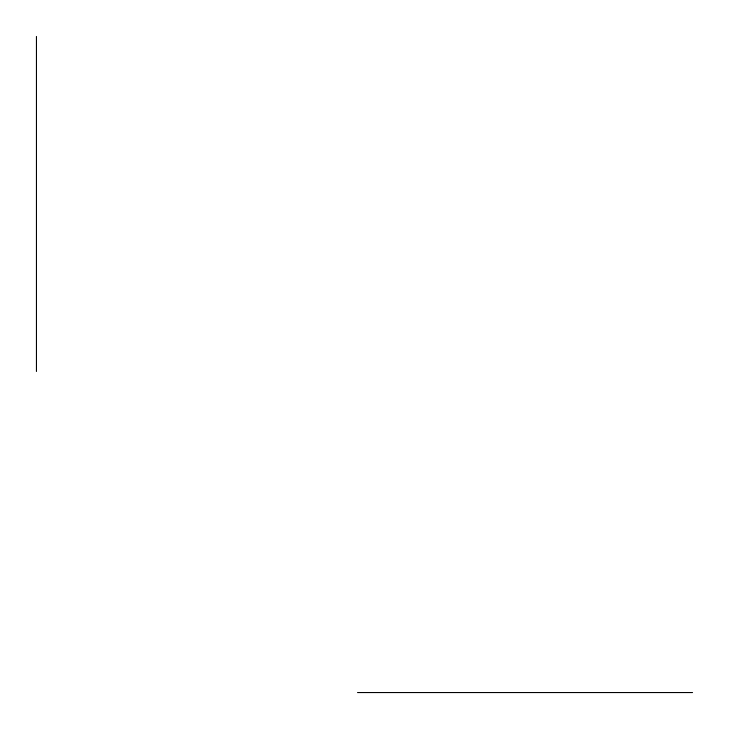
<?xml version="1.0" encoding="UTF-8"?>
<svg xmlns="http://www.w3.org/2000/svg" width="729" height="729" viewBox="0 0 729 729"><rect width="100%" height="100%" fill="white"/><g stroke="black" fill="none" stroke-linecap="round" stroke-linejoin="round"><path stroke-width="1.09" d="M357.52 692.55L692.55 692.55M36.45 36.45L36.45 371.48"/></g></svg>
